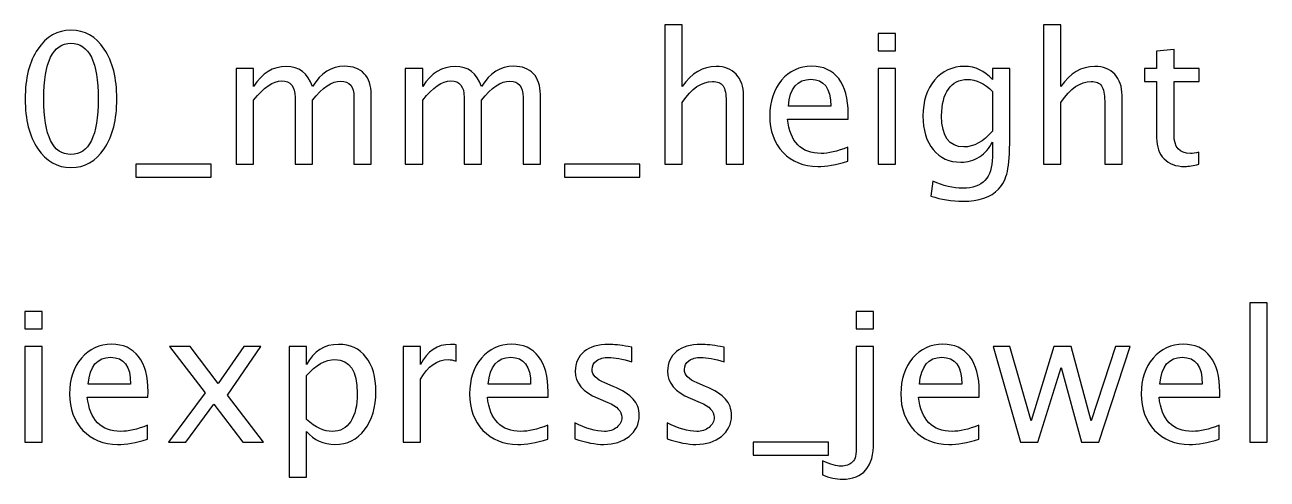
# Model space of a CAD drawing. Header units: centimetres. Extents: x -40.8 to 37.3, y -24.7 to 43.3.
# Drawn here: x -25.37 to -19.56, y 29.7 to 31.82 of the extents above; entities that cross this region are included whole.
import ezdxf

# ---------------------------------------------------------------- set-up
doc = ezdxf.new("R2010")
doc.units = ezdxf.units.CM
doc.header["$MEASUREMENT"] = 0
doc.layers.add('Layer 1', color=7, linetype='Continuous')

msp = doc.modelspace()

# ---------------------------------------------------------------- linework, layer by layer
at = {"layer": 'Layer 1'}
for points, knots in [([(-25.15564, 31.1552), (-25.21985, 31.1552), (-25.27164, 31.18469), (-25.31087, 31.24354), (-25.31087, 31.24354), (-25.35024, 31.30238), (-25.36985, 31.37999), (-25.36985, 31.47651), (-25.36985, 31.47651), (-25.36985, 31.57303), (-25.35024, 31.65064), (-25.31087, 31.70949), (-25.31087, 31.70949), (-25.27164, 31.76833), (-25.21985, 31.79782), (-25.15564, 31.79782), (-25.15564, 31.79782), (-25.09115, 31.79782), (-25.03937, 31.76847), (-25.00014, 31.70977), (-25.00014, 31.70977), (-24.96105, 31.65107), (-24.94143, 31.57331), (-24.94143, 31.47651), (-24.94143, 31.47651), (-24.94143, 31.37999), (-24.96105, 31.30238), (-25.00014, 31.24354), (-25.00014, 31.24354), (-25.03937, 31.18469), (-25.09115, 31.1552), (-25.15564, 31.1552)], [0, 0, 0, 0, 0.1111111, 0.1111111, 0.1111111, 0.1111111, 0.2222222, 0.2222222, 0.2222222, 0.2222222, 0.3333333, 0.3333333, 0.3333333, 0.3333333, 0.4444444, 0.4444444, 0.4444444, 0.4444444, 0.5555556, 0.5555556, 0.5555556, 0.5555556, 0.6666667, 0.6666667, 0.6666667, 0.6666667, 0.7777778, 0.7777778, 0.7777778, 0.7777778, 1, 1, 1, 1]), ([(-22.37883, 31.17044), (-22.37883, 31.17044), (-22.37883, 31.82322), (-22.37883, 31.82322), (-22.37883, 31.82322), (-22.37883, 31.82322), (-22.29755, 31.82322), (-22.29755, 31.82322), (-22.29755, 31.82322), (-22.29755, 31.82322), (-22.29755, 31.53437), (-22.29755, 31.53437), (-22.29755, 31.53437), (-22.25451, 31.59716), (-22.20173, 31.62849), (-22.13936, 31.62849), (-22.13936, 31.62849), (-22.10013, 31.62849), (-22.06895, 31.61621), (-22.04595, 31.59152), (-22.04595, 31.59152), (-22.02295, 31.56696), (-22.01137, 31.5338), (-22.01137, 31.49232), (-22.01137, 31.49232), (-22.01137, 31.49232), (-22.01137, 31.17044), (-22.01137, 31.17044), (-22.01137, 31.17044), (-22.01137, 31.17044), (-22.09266, 31.17044), (-22.09266, 31.17044), (-22.09266, 31.17044), (-22.09266, 31.17044), (-22.09266, 31.46579), (-22.09266, 31.46579), (-22.09266, 31.46579), (-22.09266, 31.49909), (-22.09759, 31.5228), (-22.10733, 31.53691), (-22.10733, 31.53691), (-22.11721, 31.55116), (-22.13344, 31.55821), (-22.15616, 31.55821), (-22.15616, 31.55821), (-22.20611, 31.55821), (-22.25324, 31.52562), (-22.29755, 31.46042), (-22.29755, 31.46042), (-22.29755, 31.46042), (-22.29755, 31.17044), (-22.29755, 31.17044), (-22.29755, 31.17044), (-22.29755, 31.17044), (-22.37883, 31.17044), (-22.37883, 31.17044)], [0, 0, 0, 0, 0.0666667, 0.0666667, 0.0666667, 0.0666667, 0.1333333, 0.1333333, 0.1333333, 0.1333333, 0.2, 0.2, 0.2, 0.2, 0.2666667, 0.2666667, 0.2666667, 0.2666667, 0.3333333, 0.3333333, 0.3333333, 0.3333333, 0.4, 0.4, 0.4, 0.4, 0.4666667, 0.4666667, 0.4666667, 0.4666667, 0.5333333, 0.5333333, 0.5333333, 0.5333333, 0.6, 0.6, 0.6, 0.6, 0.6666667, 0.6666667, 0.6666667, 0.6666667, 0.7333333, 0.7333333, 0.7333333, 0.7333333, 0.8, 0.8, 0.8, 0.8, 0.8666667, 0.8666667, 0.8666667, 0.8666667, 1, 1, 1, 1]), ([(-21.38159, 31.7013), (-21.38159, 31.7013), (-21.38159, 31.78258), (-21.38159, 31.78258), (-21.38159, 31.78258), (-21.38159, 31.78258), (-21.30031, 31.78258), (-21.30031, 31.78258), (-21.30031, 31.78258), (-21.30031, 31.78258), (-21.30031, 31.7013), (-21.30031, 31.7013), (-21.30031, 31.7013), (-21.30031, 31.7013), (-21.38159, 31.7013), (-21.38159, 31.7013)], [0, 0, 0, 0, 0.2, 0.2, 0.2, 0.2, 0.4, 0.4, 0.4, 0.4, 0.6, 0.6, 0.6, 0.6, 1, 1, 1, 1]), ([(-20.609, 31.17044), (-20.609, 31.17044), (-20.609, 31.82322), (-20.609, 31.82322), (-20.609, 31.82322), (-20.609, 31.82322), (-20.52772, 31.82322), (-20.52772, 31.82322), (-20.52772, 31.82322), (-20.52772, 31.82322), (-20.52772, 31.53437), (-20.52772, 31.53437), (-20.52772, 31.53437), (-20.48468, 31.59716), (-20.4319, 31.62849), (-20.36953, 31.62849), (-20.36953, 31.62849), (-20.3303, 31.62849), (-20.29912, 31.61621), (-20.27612, 31.59152), (-20.27612, 31.59152), (-20.25312, 31.56696), (-20.24154, 31.5338), (-20.24154, 31.49232), (-20.24154, 31.49232), (-20.24154, 31.49232), (-20.24154, 31.17044), (-20.24154, 31.17044), (-20.24154, 31.17044), (-20.24154, 31.17044), (-20.32283, 31.17044), (-20.32283, 31.17044), (-20.32283, 31.17044), (-20.32283, 31.17044), (-20.32283, 31.46579), (-20.32283, 31.46579), (-20.32283, 31.46579), (-20.32283, 31.49909), (-20.32776, 31.5228), (-20.3375, 31.53691), (-20.3375, 31.53691), (-20.34738, 31.55116), (-20.36361, 31.55821), (-20.38633, 31.55821), (-20.38633, 31.55821), (-20.43628, 31.55821), (-20.48341, 31.52562), (-20.52772, 31.46042), (-20.52772, 31.46042), (-20.52772, 31.46042), (-20.52772, 31.17044), (-20.52772, 31.17044), (-20.52772, 31.17044), (-20.52772, 31.17044), (-20.609, 31.17044), (-20.609, 31.17044)], [0, 0, 0, 0, 0.0666667, 0.0666667, 0.0666667, 0.0666667, 0.1333333, 0.1333333, 0.1333333, 0.1333333, 0.2, 0.2, 0.2, 0.2, 0.2666667, 0.2666667, 0.2666667, 0.2666667, 0.3333333, 0.3333333, 0.3333333, 0.3333333, 0.4, 0.4, 0.4, 0.4, 0.4666667, 0.4666667, 0.4666667, 0.4666667, 0.5333333, 0.5333333, 0.5333333, 0.5333333, 0.6, 0.6, 0.6, 0.6, 0.6666667, 0.6666667, 0.6666667, 0.6666667, 0.7333333, 0.7333333, 0.7333333, 0.7333333, 0.8, 0.8, 0.8, 0.8, 0.8666667, 0.8666667, 0.8666667, 0.8666667, 1, 1, 1, 1]), ([(-25.15578, 31.21616), (-25.07098, 31.21616), (-25.02864, 31.30294), (-25.02864, 31.47651), (-25.02864, 31.47651), (-25.02864, 31.65008), (-25.07098, 31.73686), (-25.15578, 31.73686), (-25.15578, 31.73686), (-25.24031, 31.73686), (-25.28264, 31.65008), (-25.28264, 31.47651), (-25.28264, 31.47651), (-25.28264, 31.30294), (-25.24031, 31.21616), (-25.15578, 31.21616)], [0, 0, 0, 0, 0.2, 0.2, 0.2, 0.2, 0.4, 0.4, 0.4, 0.4, 0.6, 0.6, 0.6, 0.6, 1, 1, 1, 1]), ([(-19.88284, 31.17058), (-19.90796, 31.16367), (-19.92983, 31.16028), (-19.94831, 31.16028), (-19.94831, 31.16028), (-19.9898, 31.16028), (-20.02212, 31.17213), (-20.04526, 31.19584), (-20.04526, 31.19584), (-20.06854, 31.21955), (-20.08011, 31.25243), (-20.08011, 31.29462), (-20.08011, 31.29462), (-20.08011, 31.29462), (-20.08011, 31.55821), (-20.08011, 31.55821), (-20.08011, 31.55821), (-20.08011, 31.55821), (-20.13628, 31.55821), (-20.13628, 31.55821), (-20.13628, 31.55821), (-20.13628, 31.55821), (-20.13628, 31.61918), (-20.13628, 31.61918), (-20.13628, 31.61918), (-20.13628, 31.61918), (-20.08011, 31.61918), (-20.08011, 31.61918), (-20.08011, 31.61918), (-20.08011, 31.61918), (-20.08011, 31.70031), (-20.08011, 31.70031), (-20.08011, 31.70031), (-20.08011, 31.70031), (-19.99883, 31.70808), (-19.99883, 31.70808), (-19.99883, 31.70808), (-19.99883, 31.70808), (-19.99883, 31.61918), (-19.99883, 31.61918), (-19.99883, 31.61918), (-19.99883, 31.61918), (-19.88115, 31.61918), (-19.88115, 31.61918), (-19.88115, 31.61918), (-19.88115, 31.61918), (-19.88115, 31.55821), (-19.88115, 31.55821), (-19.88115, 31.55821), (-19.88115, 31.55821), (-19.99883, 31.55821), (-19.99883, 31.55821), (-19.99883, 31.55821), (-19.99883, 31.55821), (-19.99883, 31.30929), (-19.99883, 31.30929), (-19.99883, 31.30929), (-19.99883, 31.25059), (-19.97329, 31.22124), (-19.92235, 31.22124), (-19.92235, 31.22124), (-19.91148, 31.22124), (-19.89836, 31.22307), (-19.88284, 31.2266), (-19.88284, 31.2266), (-19.88284, 31.2266), (-19.88284, 31.17058), (-19.88284, 31.17058)], [0, 0, 0, 0, 0.0555556, 0.0555556, 0.0555556, 0.0555556, 0.1111111, 0.1111111, 0.1111111, 0.1111111, 0.1666667, 0.1666667, 0.1666667, 0.1666667, 0.2222222, 0.2222222, 0.2222222, 0.2222222, 0.2777778, 0.2777778, 0.2777778, 0.2777778, 0.3333333, 0.3333333, 0.3333333, 0.3333333, 0.3888889, 0.3888889, 0.3888889, 0.3888889, 0.4444444, 0.4444444, 0.4444444, 0.4444444, 0.5, 0.5, 0.5, 0.5, 0.5555556, 0.5555556, 0.5555556, 0.5555556, 0.6111111, 0.6111111, 0.6111111, 0.6111111, 0.6666667, 0.6666667, 0.6666667, 0.6666667, 0.7222222, 0.7222222, 0.7222222, 0.7222222, 0.7777778, 0.7777778, 0.7777778, 0.7777778, 0.8333333, 0.8333333, 0.8333333, 0.8333333, 0.8888889, 0.8888889, 0.8888889, 0.8888889, 1, 1, 1, 1]), ([(-24.38319, 31.17044), (-24.38319, 31.17044), (-24.38319, 31.61918), (-24.38319, 31.61918), (-24.38319, 31.61918), (-24.38319, 31.61918), (-24.30191, 31.61918), (-24.30191, 31.61918), (-24.30191, 31.61918), (-24.30191, 31.61918), (-24.30191, 31.53437), (-24.30191, 31.53437), (-24.30191, 31.53437), (-24.26226, 31.59716), (-24.21146, 31.62849), (-24.14923, 31.62849), (-24.14923, 31.62849), (-24.08925, 31.62849), (-24.04847, 31.59716), (-24.02674, 31.53437), (-24.02674, 31.53437), (-23.98822, 31.59773), (-23.93798, 31.62934), (-23.87632, 31.62934), (-23.87632, 31.62934), (-23.83695, 31.62934), (-23.80633, 31.61776), (-23.78445, 31.59448), (-23.78445, 31.59448), (-23.76258, 31.5712), (-23.75157, 31.5386), (-23.75157, 31.49669), (-23.75157, 31.49669), (-23.75157, 31.49669), (-23.75157, 31.17044), (-23.75157, 31.17044), (-23.75157, 31.17044), (-23.75157, 31.17044), (-23.83285, 31.17044), (-23.83285, 31.17044), (-23.83285, 31.17044), (-23.83285, 31.17044), (-23.83285, 31.48328), (-23.83285, 31.48328), (-23.83285, 31.48328), (-23.83285, 31.53437), (-23.85317, 31.55991), (-23.89381, 31.55991), (-23.89381, 31.55991), (-23.93601, 31.55991), (-23.98032, 31.53013), (-24.02674, 31.47044), (-24.02674, 31.47044), (-24.02674, 31.47044), (-24.02674, 31.17044), (-24.02674, 31.17044), (-24.02674, 31.17044), (-24.02674, 31.17044), (-24.10802, 31.17044), (-24.10802, 31.17044), (-24.10802, 31.17044), (-24.10802, 31.17044), (-24.10802, 31.48357), (-24.10802, 31.48357), (-24.10802, 31.48357), (-24.10802, 31.53507), (-24.12862, 31.56075), (-24.16997, 31.56075), (-24.16997, 31.56075), (-24.21103, 31.56075), (-24.25506, 31.53084), (-24.30191, 31.47087), (-24.30191, 31.47087), (-24.30191, 31.47087), (-24.30191, 31.17044), (-24.30191, 31.17044), (-24.30191, 31.17044), (-24.30191, 31.17044), (-24.38319, 31.17044), (-24.38319, 31.17044)], [0, 0, 0, 0, 0.047619, 0.047619, 0.047619, 0.047619, 0.0952381, 0.0952381, 0.0952381, 0.0952381, 0.1428571, 0.1428571, 0.1428571, 0.1428571, 0.1904762, 0.1904762, 0.1904762, 0.1904762, 0.2380952, 0.2380952, 0.2380952, 0.2380952, 0.2857143, 0.2857143, 0.2857143, 0.2857143, 0.3333333, 0.3333333, 0.3333333, 0.3333333, 0.3809524, 0.3809524, 0.3809524, 0.3809524, 0.4285714, 0.4285714, 0.4285714, 0.4285714, 0.4761905, 0.4761905, 0.4761905, 0.4761905, 0.5238095, 0.5238095, 0.5238095, 0.5238095, 0.5714286, 0.5714286, 0.5714286, 0.5714286, 0.6190476, 0.6190476, 0.6190476, 0.6190476, 0.6666667, 0.6666667, 0.6666667, 0.6666667, 0.7142857, 0.7142857, 0.7142857, 0.7142857, 0.7619048, 0.7619048, 0.7619048, 0.7619048, 0.8095238, 0.8095238, 0.8095238, 0.8095238, 0.8571429, 0.8571429, 0.8571429, 0.8571429, 0.9047619, 0.9047619, 0.9047619, 0.9047619, 1, 1, 1, 1]), ([(-23.59268, 31.17044), (-23.59268, 31.17044), (-23.59268, 31.61918), (-23.59268, 31.61918), (-23.59268, 31.61918), (-23.59268, 31.61918), (-23.5114, 31.61918), (-23.5114, 31.61918), (-23.5114, 31.61918), (-23.5114, 31.61918), (-23.5114, 31.53437), (-23.5114, 31.53437), (-23.5114, 31.53437), (-23.47175, 31.59716), (-23.42095, 31.62849), (-23.35872, 31.62849), (-23.35872, 31.62849), (-23.29874, 31.62849), (-23.25796, 31.59716), (-23.23623, 31.53437), (-23.23623, 31.53437), (-23.19771, 31.59773), (-23.14747, 31.62934), (-23.08581, 31.62934), (-23.08581, 31.62934), (-23.04644, 31.62934), (-23.01582, 31.61776), (-22.99394, 31.59448), (-22.99394, 31.59448), (-22.97207, 31.5712), (-22.96106, 31.5386), (-22.96106, 31.49669), (-22.96106, 31.49669), (-22.96106, 31.49669), (-22.96106, 31.17044), (-22.96106, 31.17044), (-22.96106, 31.17044), (-22.96106, 31.17044), (-23.04234, 31.17044), (-23.04234, 31.17044), (-23.04234, 31.17044), (-23.04234, 31.17044), (-23.04234, 31.48328), (-23.04234, 31.48328), (-23.04234, 31.48328), (-23.04234, 31.53437), (-23.06266, 31.55991), (-23.1033, 31.55991), (-23.1033, 31.55991), (-23.1455, 31.55991), (-23.18981, 31.53013), (-23.23623, 31.47044), (-23.23623, 31.47044), (-23.23623, 31.47044), (-23.23623, 31.17044), (-23.23623, 31.17044), (-23.23623, 31.17044), (-23.23623, 31.17044), (-23.31751, 31.17044), (-23.31751, 31.17044), (-23.31751, 31.17044), (-23.31751, 31.17044), (-23.31751, 31.48357), (-23.31751, 31.48357), (-23.31751, 31.48357), (-23.31751, 31.53507), (-23.33811, 31.56075), (-23.37946, 31.56075), (-23.37946, 31.56075), (-23.42052, 31.56075), (-23.46455, 31.53084), (-23.5114, 31.47087), (-23.5114, 31.47087), (-23.5114, 31.47087), (-23.5114, 31.17044), (-23.5114, 31.17044), (-23.5114, 31.17044), (-23.5114, 31.17044), (-23.59268, 31.17044), (-23.59268, 31.17044)], [0, 0, 0, 0, 0.047619, 0.047619, 0.047619, 0.047619, 0.0952381, 0.0952381, 0.0952381, 0.0952381, 0.1428571, 0.1428571, 0.1428571, 0.1428571, 0.1904762, 0.1904762, 0.1904762, 0.1904762, 0.2380952, 0.2380952, 0.2380952, 0.2380952, 0.2857143, 0.2857143, 0.2857143, 0.2857143, 0.3333333, 0.3333333, 0.3333333, 0.3333333, 0.3809524, 0.3809524, 0.3809524, 0.3809524, 0.4285714, 0.4285714, 0.4285714, 0.4285714, 0.4761905, 0.4761905, 0.4761905, 0.4761905, 0.5238095, 0.5238095, 0.5238095, 0.5238095, 0.5714286, 0.5714286, 0.5714286, 0.5714286, 0.6190476, 0.6190476, 0.6190476, 0.6190476, 0.6666667, 0.6666667, 0.6666667, 0.6666667, 0.7142857, 0.7142857, 0.7142857, 0.7142857, 0.7619048, 0.7619048, 0.7619048, 0.7619048, 0.8095238, 0.8095238, 0.8095238, 0.8095238, 0.8571429, 0.8571429, 0.8571429, 0.8571429, 0.9047619, 0.9047619, 0.9047619, 0.9047619, 1, 1, 1, 1]), ([(-21.52398, 31.18483), (-21.57859, 31.16846), (-21.62529, 31.16028), (-21.66424, 31.16028), (-21.66424, 31.16028), (-21.7307, 31.16028), (-21.78475, 31.18229), (-21.82638, 31.22618), (-21.82638, 31.22618), (-21.86801, 31.27006), (-21.88889, 31.32693), (-21.88889, 31.39692), (-21.88889, 31.39692), (-21.88889, 31.4648), (-21.87055, 31.52054), (-21.83372, 31.56414), (-21.83372, 31.56414), (-21.79689, 31.6076), (-21.74975, 31.62934), (-21.69232, 31.62934), (-21.69232, 31.62934), (-21.63799, 31.62934), (-21.59594, 31.61), (-21.56631, 31.57134), (-21.56631, 31.57134), (-21.53668, 31.53267), (-21.52186, 31.47792), (-21.52186, 31.40694), (-21.52186, 31.40694), (-21.52186, 31.40694), (-21.52228, 31.38211), (-21.52228, 31.38211), (-21.52228, 31.38211), (-21.52228, 31.38211), (-21.80592, 31.38211), (-21.80592, 31.38211), (-21.80592, 31.38211), (-21.79406, 31.27486), (-21.74171, 31.22124), (-21.649, 31.22124), (-21.649, 31.22124), (-21.61499, 31.22124), (-21.57336, 31.23084), (-21.52398, 31.25003), (-21.52398, 31.25003), (-21.52398, 31.25003), (-21.52398, 31.18483), (-21.52398, 31.18483)], [0, 0, 0, 0, 0.0769231, 0.0769231, 0.0769231, 0.0769231, 0.1538462, 0.1538462, 0.1538462, 0.1538462, 0.2307692, 0.2307692, 0.2307692, 0.2307692, 0.3076923, 0.3076923, 0.3076923, 0.3076923, 0.3846154, 0.3846154, 0.3846154, 0.3846154, 0.4615385, 0.4615385, 0.4615385, 0.4615385, 0.5384615, 0.5384615, 0.5384615, 0.5384615, 0.6153846, 0.6153846, 0.6153846, 0.6153846, 0.6923077, 0.6923077, 0.6923077, 0.6923077, 0.7692308, 0.7692308, 0.7692308, 0.7692308, 0.8461538, 0.8461538, 0.8461538, 0.8461538, 1, 1, 1, 1]), ([(-21.38159, 31.17044), (-21.38159, 31.17044), (-21.38159, 31.61918), (-21.38159, 31.61918), (-21.38159, 31.61918), (-21.38159, 31.61918), (-21.30031, 31.61918), (-21.30031, 31.61918), (-21.30031, 31.61918), (-21.30031, 31.61918), (-21.30031, 31.17044), (-21.30031, 31.17044), (-21.30031, 31.17044), (-21.30031, 31.17044), (-21.38159, 31.17044), (-21.38159, 31.17044)], [0, 0, 0, 0, 0.2, 0.2, 0.2, 0.2, 0.4, 0.4, 0.4, 0.4, 0.6, 0.6, 0.6, 0.6, 1, 1, 1, 1]), ([(-21.13521, 31.02143), (-21.13521, 31.02143), (-21.12561, 31.0917), (-21.12561, 31.0917), (-21.12561, 31.0917), (-21.07848, 31.06969), (-21.03177, 31.05868), (-20.98563, 31.05868), (-20.98563, 31.05868), (-20.89405, 31.05868), (-20.84819, 31.10722), (-20.84819, 31.20417), (-20.84819, 31.20417), (-20.84819, 31.20417), (-20.84819, 31.27472), (-20.84819, 31.27472), (-20.84819, 31.27472), (-20.8623, 31.24495), (-20.88233, 31.22195), (-20.90844, 31.20544), (-20.90844, 31.20544), (-20.93455, 31.18893), (-20.96361, 31.1806), (-20.99565, 31.1806), (-20.99565, 31.1806), (-21.04997, 31.1806), (-21.09301, 31.20007), (-21.12476, 31.23902), (-21.12476, 31.23902), (-21.15651, 31.27797), (-21.17246, 31.33074), (-21.17246, 31.39735), (-21.17246, 31.39735), (-21.17246, 31.4655), (-21.1544, 31.5211), (-21.11827, 31.56414), (-21.11827, 31.56414), (-21.08201, 31.60704), (-21.0353, 31.62849), (-20.97787, 31.62849), (-20.97787, 31.62849), (-20.92763, 31.62849), (-20.88431, 31.60817), (-20.84819, 31.56739), (-20.84819, 31.56739), (-20.84819, 31.56739), (-20.84819, 31.61918), (-20.84819, 31.61918), (-20.84819, 31.61918), (-20.84819, 31.61918), (-20.7669, 31.61918), (-20.7669, 31.61918), (-20.7669, 31.61918), (-20.7669, 31.61918), (-20.7669, 31.29292), (-20.7669, 31.29292), (-20.7669, 31.29292), (-20.7669, 31.22279), (-20.77057, 31.17086), (-20.77791, 31.13714), (-20.77791, 31.13714), (-20.78511, 31.10341), (-20.79894, 31.07575), (-20.81898, 31.05431), (-20.81898, 31.05431), (-20.85454, 31.01663), (-20.91013, 30.99772), (-20.98563, 30.99772), (-20.98563, 30.99772), (-21.03742, 30.99772), (-21.08723, 31.00562), (-21.13521, 31.02143)], [0, 0, 0, 0, 0.0526316, 0.0526316, 0.0526316, 0.0526316, 0.1052632, 0.1052632, 0.1052632, 0.1052632, 0.1578947, 0.1578947, 0.1578947, 0.1578947, 0.2105263, 0.2105263, 0.2105263, 0.2105263, 0.2631579, 0.2631579, 0.2631579, 0.2631579, 0.3157895, 0.3157895, 0.3157895, 0.3157895, 0.3684211, 0.3684211, 0.3684211, 0.3684211, 0.4210526, 0.4210526, 0.4210526, 0.4210526, 0.4736842, 0.4736842, 0.4736842, 0.4736842, 0.5263158, 0.5263158, 0.5263158, 0.5263158, 0.5789474, 0.5789474, 0.5789474, 0.5789474, 0.6315789, 0.6315789, 0.6315789, 0.6315789, 0.6842105, 0.6842105, 0.6842105, 0.6842105, 0.7368421, 0.7368421, 0.7368421, 0.7368421, 0.7894737, 0.7894737, 0.7894737, 0.7894737, 0.8421053, 0.8421053, 0.8421053, 0.8421053, 0.8947368, 0.8947368, 0.8947368, 0.8947368, 1, 1, 1, 1]), ([(-21.80168, 31.44307), (-21.80168, 31.44307), (-21.60356, 31.44307), (-21.60356, 31.44307), (-21.60356, 31.44307), (-21.60356, 31.52661), (-21.63475, 31.56837), (-21.69698, 31.56837), (-21.69698, 31.56837), (-21.75963, 31.56837), (-21.79449, 31.52661), (-21.80168, 31.44307)], [0, 0, 0, 0, 0.25, 0.25, 0.25, 0.25, 0.5, 0.5, 0.5, 0.5, 1, 1, 1, 1]), ([(-20.84819, 31.32566), (-20.84819, 31.32566), (-20.84819, 31.51179), (-20.84819, 31.51179), (-20.84819, 31.51179), (-20.88403, 31.5489), (-20.92312, 31.56753), (-20.96531, 31.56753), (-20.96531, 31.56753), (-21.00284, 31.56753), (-21.03219, 31.55257), (-21.05336, 31.52251), (-21.05336, 31.52251), (-21.07467, 31.4926), (-21.08525, 31.45097), (-21.08525, 31.39791), (-21.08525, 31.39791), (-21.08525, 31.3004), (-21.05068, 31.25172), (-20.98139, 31.25172), (-20.98139, 31.25172), (-20.93426, 31.25172), (-20.88981, 31.27641), (-20.84819, 31.32566)], [0, 0, 0, 0, 0.1428571, 0.1428571, 0.1428571, 0.1428571, 0.2857143, 0.2857143, 0.2857143, 0.2857143, 0.4285714, 0.4285714, 0.4285714, 0.4285714, 0.5714286, 0.5714286, 0.5714286, 0.5714286, 0.7142857, 0.7142857, 0.7142857, 0.7142857, 1, 1, 1, 1]), ([(-24.85225, 31.10948), (-24.85225, 31.10948), (-24.85225, 31.17044), (-24.85225, 31.17044), (-24.85225, 31.17044), (-24.85225, 31.17044), (-24.50004, 31.17044), (-24.50004, 31.17044), (-24.50004, 31.17044), (-24.50004, 31.17044), (-24.50004, 31.10948), (-24.50004, 31.10948), (-24.50004, 31.10948), (-24.50004, 31.10948), (-24.85225, 31.10948), (-24.85225, 31.10948)], [0, 0, 0, 0, 0.2, 0.2, 0.2, 0.2, 0.4, 0.4, 0.4, 0.4, 0.6, 0.6, 0.6, 0.6, 1, 1, 1, 1]), ([(-22.84789, 31.10948), (-22.84789, 31.10948), (-22.84789, 31.17044), (-22.84789, 31.17044), (-22.84789, 31.17044), (-22.84789, 31.17044), (-22.49568, 31.17044), (-22.49568, 31.17044), (-22.49568, 31.17044), (-22.49568, 31.17044), (-22.49568, 31.10948), (-22.49568, 31.10948), (-22.49568, 31.10948), (-22.49568, 31.10948), (-22.84789, 31.10948), (-22.84789, 31.10948)], [0, 0, 0, 0, 0.2, 0.2, 0.2, 0.2, 0.4, 0.4, 0.4, 0.4, 0.6, 0.6, 0.6, 0.6, 1, 1, 1, 1]), ([(-19.64465, 29.8694), (-19.64465, 29.8694), (-19.64465, 30.52218), (-19.64465, 30.52218), (-19.64465, 30.52218), (-19.64465, 30.52218), (-19.56337, 30.52218), (-19.56337, 30.52218), (-19.56337, 30.52218), (-19.56337, 30.52218), (-19.56337, 29.8694), (-19.56337, 29.8694), (-19.56337, 29.8694), (-19.56337, 29.8694), (-19.64465, 29.8694), (-19.64465, 29.8694)], [0, 0, 0, 0, 0.2, 0.2, 0.2, 0.2, 0.4, 0.4, 0.4, 0.4, 0.6, 0.6, 0.6, 0.6, 1, 1, 1, 1]), ([(-25.37141, 30.40026), (-25.37141, 30.40026), (-25.37141, 30.48154), (-25.37141, 30.48154), (-25.37141, 30.48154), (-25.37141, 30.48154), (-25.29013, 30.48154), (-25.29013, 30.48154), (-25.29013, 30.48154), (-25.29013, 30.48154), (-25.29013, 30.40026), (-25.29013, 30.40026), (-25.29013, 30.40026), (-25.29013, 30.40026), (-25.37141, 30.40026), (-25.37141, 30.40026)], [0, 0, 0, 0, 0.2, 0.2, 0.2, 0.2, 0.4, 0.4, 0.4, 0.4, 0.6, 0.6, 0.6, 0.6, 1, 1, 1, 1]), ([(-21.48447, 30.40026), (-21.48447, 30.40026), (-21.48447, 30.48154), (-21.48447, 30.48154), (-21.48447, 30.48154), (-21.48447, 30.48154), (-21.40319, 30.48154), (-21.40319, 30.48154), (-21.40319, 30.48154), (-21.40319, 30.48154), (-21.40319, 30.40026), (-21.40319, 30.40026), (-21.40319, 30.40026), (-21.40319, 30.40026), (-21.48447, 30.40026), (-21.48447, 30.40026)], [0, 0, 0, 0, 0.2, 0.2, 0.2, 0.2, 0.4, 0.4, 0.4, 0.4, 0.6, 0.6, 0.6, 0.6, 1, 1, 1, 1]), ([(-25.37141, 29.8694), (-25.37141, 29.8694), (-25.37141, 30.31814), (-25.37141, 30.31814), (-25.37141, 30.31814), (-25.37141, 30.31814), (-25.29013, 30.31814), (-25.29013, 30.31814), (-25.29013, 30.31814), (-25.29013, 30.31814), (-25.29013, 29.8694), (-25.29013, 29.8694), (-25.29013, 29.8694), (-25.29013, 29.8694), (-25.37141, 29.8694), (-25.37141, 29.8694)], [0, 0, 0, 0, 0.2, 0.2, 0.2, 0.2, 0.4, 0.4, 0.4, 0.4, 0.6, 0.6, 0.6, 0.6, 1, 1, 1, 1]), ([(-24.79737, 29.88379), (-24.85198, 29.86742), (-24.89868, 29.85924), (-24.93763, 29.85924), (-24.93763, 29.85924), (-25.00409, 29.85924), (-25.05814, 29.88125), (-25.09977, 29.92514), (-25.09977, 29.92514), (-25.1414, 29.96902), (-25.16228, 30.02589), (-25.16228, 30.09588), (-25.16228, 30.09588), (-25.16228, 30.16376), (-25.14394, 30.2195), (-25.10711, 30.2631), (-25.10711, 30.2631), (-25.07028, 30.30656), (-25.02314, 30.3283), (-24.96571, 30.3283), (-24.96571, 30.3283), (-24.91138, 30.3283), (-24.86933, 30.30896), (-24.8397, 30.2703), (-24.8397, 30.2703), (-24.81007, 30.23163), (-24.79525, 30.17688), (-24.79525, 30.1059), (-24.79525, 30.1059), (-24.79525, 30.1059), (-24.79567, 30.08107), (-24.79567, 30.08107), (-24.79567, 30.08107), (-24.79567, 30.08107), (-25.07931, 30.08107), (-25.07931, 30.08107), (-25.07931, 30.08107), (-25.06745, 29.97382), (-25.0151, 29.9202), (-24.92239, 29.9202), (-24.92239, 29.9202), (-24.88838, 29.9202), (-24.84675, 29.9298), (-24.79737, 29.94899), (-24.79737, 29.94899), (-24.79737, 29.94899), (-24.79737, 29.88379), (-24.79737, 29.88379)], [0, 0, 0, 0, 0.0769231, 0.0769231, 0.0769231, 0.0769231, 0.1538462, 0.1538462, 0.1538462, 0.1538462, 0.2307692, 0.2307692, 0.2307692, 0.2307692, 0.3076923, 0.3076923, 0.3076923, 0.3076923, 0.3846154, 0.3846154, 0.3846154, 0.3846154, 0.4615385, 0.4615385, 0.4615385, 0.4615385, 0.5384615, 0.5384615, 0.5384615, 0.5384615, 0.6153846, 0.6153846, 0.6153846, 0.6153846, 0.6923077, 0.6923077, 0.6923077, 0.6923077, 0.7692308, 0.7692308, 0.7692308, 0.7692308, 0.8461538, 0.8461538, 0.8461538, 0.8461538, 1, 1, 1, 1]), ([(-24.69985, 29.8694), (-24.69985, 29.8694), (-24.52897, 30.10096), (-24.52897, 30.10096), (-24.52897, 30.10096), (-24.52897, 30.10096), (-24.69477, 30.31814), (-24.69477, 30.31814), (-24.69477, 30.31814), (-24.69477, 30.31814), (-24.59783, 30.31814), (-24.59783, 30.31814), (-24.59783, 30.31814), (-24.59783, 30.31814), (-24.46688, 30.14527), (-24.46688, 30.14527), (-24.46688, 30.14527), (-24.46688, 30.14527), (-24.34834, 30.31814), (-24.34834, 30.31814), (-24.34834, 30.31814), (-24.34834, 30.31814), (-24.2689, 30.31814), (-24.2689, 30.31814), (-24.2689, 30.31814), (-24.2689, 30.31814), (-24.42412, 30.09052), (-24.42412, 30.09052), (-24.42412, 30.09052), (-24.42412, 30.09052), (-24.25535, 29.8694), (-24.25535, 29.8694), (-24.25535, 29.8694), (-24.25535, 29.8694), (-24.3523, 29.8694), (-24.3523, 29.8694), (-24.3523, 29.8694), (-24.3523, 29.8694), (-24.48748, 30.0472), (-24.48748, 30.0472), (-24.48748, 30.0472), (-24.48748, 30.0472), (-24.61829, 29.8694), (-24.61829, 29.8694), (-24.61829, 29.8694), (-24.61829, 29.8694), (-24.69985, 29.8694), (-24.69985, 29.8694)], [0, 0, 0, 0, 0.0769231, 0.0769231, 0.0769231, 0.0769231, 0.1538462, 0.1538462, 0.1538462, 0.1538462, 0.2307692, 0.2307692, 0.2307692, 0.2307692, 0.3076923, 0.3076923, 0.3076923, 0.3076923, 0.3846154, 0.3846154, 0.3846154, 0.3846154, 0.4615385, 0.4615385, 0.4615385, 0.4615385, 0.5384615, 0.5384615, 0.5384615, 0.5384615, 0.6153846, 0.6153846, 0.6153846, 0.6153846, 0.6923077, 0.6923077, 0.6923077, 0.6923077, 0.7692308, 0.7692308, 0.7692308, 0.7692308, 0.8461538, 0.8461538, 0.8461538, 0.8461538, 1, 1, 1, 1]), ([(-24.13569, 29.70599), (-24.13569, 29.70599), (-24.13569, 30.31814), (-24.13569, 30.31814), (-24.13569, 30.31814), (-24.13569, 30.31814), (-24.05441, 30.31814), (-24.05441, 30.31814), (-24.05441, 30.31814), (-24.05441, 30.31814), (-24.05441, 30.23333), (-24.05441, 30.23333), (-24.05441, 30.23333), (-24.02111, 30.29612), (-23.97101, 30.32745), (-23.90427, 30.32745), (-23.90427, 30.32745), (-23.85022, 30.32745), (-23.80775, 30.30783), (-23.7767, 30.26846), (-23.7767, 30.26846), (-23.74566, 30.22909), (-23.73013, 30.17533), (-23.73013, 30.10717), (-23.73013, 30.10717), (-23.73013, 30.03295), (-23.74777, 29.97298), (-23.78291, 29.92754), (-23.78291, 29.92754), (-23.81805, 29.88196), (-23.86433, 29.85924), (-23.92162, 29.85924), (-23.92162, 29.85924), (-23.97482, 29.85924), (-24.01913, 29.87956), (-24.05441, 29.92034), (-24.05441, 29.92034), (-24.05441, 29.92034), (-24.05441, 29.70599), (-24.05441, 29.70599), (-24.05441, 29.70599), (-24.05441, 29.70599), (-24.13569, 29.70599), (-24.13569, 29.70599)], [0, 0, 0, 0, 0.0833333, 0.0833333, 0.0833333, 0.0833333, 0.1666667, 0.1666667, 0.1666667, 0.1666667, 0.25, 0.25, 0.25, 0.25, 0.3333333, 0.3333333, 0.3333333, 0.3333333, 0.4166667, 0.4166667, 0.4166667, 0.4166667, 0.5, 0.5, 0.5, 0.5, 0.5833333, 0.5833333, 0.5833333, 0.5833333, 0.6666667, 0.6666667, 0.6666667, 0.6666667, 0.75, 0.75, 0.75, 0.75, 0.8333333, 0.8333333, 0.8333333, 0.8333333, 1, 1, 1, 1]), ([(-23.60285, 29.8694), (-23.60285, 29.8694), (-23.60285, 30.31814), (-23.60285, 30.31814), (-23.60285, 30.31814), (-23.60285, 30.31814), (-23.52157, 30.31814), (-23.52157, 30.31814), (-23.52157, 30.31814), (-23.52157, 30.31814), (-23.52157, 30.23333), (-23.52157, 30.23333), (-23.52157, 30.23333), (-23.48925, 30.29612), (-23.44241, 30.32745), (-23.38088, 30.32745), (-23.38088, 30.32745), (-23.37256, 30.32745), (-23.36381, 30.32674), (-23.35478, 30.32533), (-23.35478, 30.32533), (-23.35478, 30.32533), (-23.35478, 30.24927), (-23.35478, 30.24927), (-23.35478, 30.24927), (-23.36889, 30.25393), (-23.3813, 30.25633), (-23.39203, 30.25633), (-23.39203, 30.25633), (-23.44368, 30.25633), (-23.48686, 30.22585), (-23.52157, 30.16475), (-23.52157, 30.16475), (-23.52157, 30.16475), (-23.52157, 29.8694), (-23.52157, 29.8694), (-23.52157, 29.8694), (-23.52157, 29.8694), (-23.60285, 29.8694), (-23.60285, 29.8694)], [0, 0, 0, 0, 0.0909091, 0.0909091, 0.0909091, 0.0909091, 0.1818182, 0.1818182, 0.1818182, 0.1818182, 0.2727273, 0.2727273, 0.2727273, 0.2727273, 0.3636364, 0.3636364, 0.3636364, 0.3636364, 0.4545455, 0.4545455, 0.4545455, 0.4545455, 0.5454545, 0.5454545, 0.5454545, 0.5454545, 0.6363636, 0.6363636, 0.6363636, 0.6363636, 0.7272727, 0.7272727, 0.7272727, 0.7272727, 0.8181818, 0.8181818, 0.8181818, 0.8181818, 1, 1, 1, 1]), ([(-22.92707, 29.88379), (-22.98168, 29.86742), (-23.02838, 29.85924), (-23.06733, 29.85924), (-23.06733, 29.85924), (-23.13379, 29.85924), (-23.18784, 29.88125), (-23.22947, 29.92514), (-23.22947, 29.92514), (-23.2711, 29.96902), (-23.29198, 30.02589), (-23.29198, 30.09588), (-23.29198, 30.09588), (-23.29198, 30.16376), (-23.27364, 30.2195), (-23.23681, 30.2631), (-23.23681, 30.2631), (-23.19998, 30.30656), (-23.15284, 30.3283), (-23.09541, 30.3283), (-23.09541, 30.3283), (-23.04108, 30.3283), (-22.99903, 30.30896), (-22.9694, 30.2703), (-22.9694, 30.2703), (-22.93977, 30.23163), (-22.92495, 30.17688), (-22.92495, 30.1059), (-22.92495, 30.1059), (-22.92495, 30.1059), (-22.92537, 30.08107), (-22.92537, 30.08107), (-22.92537, 30.08107), (-22.92537, 30.08107), (-23.20901, 30.08107), (-23.20901, 30.08107), (-23.20901, 30.08107), (-23.19715, 29.97382), (-23.1448, 29.9202), (-23.05209, 29.9202), (-23.05209, 29.9202), (-23.01808, 29.9202), (-22.97645, 29.9298), (-22.92707, 29.94899), (-22.92707, 29.94899), (-22.92707, 29.94899), (-22.92707, 29.88379), (-22.92707, 29.88379)], [0, 0, 0, 0, 0.0769231, 0.0769231, 0.0769231, 0.0769231, 0.1538462, 0.1538462, 0.1538462, 0.1538462, 0.2307692, 0.2307692, 0.2307692, 0.2307692, 0.3076923, 0.3076923, 0.3076923, 0.3076923, 0.3846154, 0.3846154, 0.3846154, 0.3846154, 0.4615385, 0.4615385, 0.4615385, 0.4615385, 0.5384615, 0.5384615, 0.5384615, 0.5384615, 0.6153846, 0.6153846, 0.6153846, 0.6153846, 0.6923077, 0.6923077, 0.6923077, 0.6923077, 0.7692308, 0.7692308, 0.7692308, 0.7692308, 0.8461538, 0.8461538, 0.8461538, 0.8461538, 1, 1, 1, 1]), ([(-22.80077, 29.88549), (-22.80077, 29.88549), (-22.80077, 29.95999), (-22.80077, 29.95999), (-22.80077, 29.95999), (-22.74757, 29.93346), (-22.70142, 29.9202), (-22.66205, 29.9202), (-22.66205, 29.9202), (-22.63863, 29.9202), (-22.61916, 29.92655), (-22.60377, 29.93925), (-22.60377, 29.93925), (-22.58839, 29.95181), (-22.58063, 29.96761), (-22.58063, 29.98666), (-22.58063, 29.98666), (-22.58063, 30.01446), (-22.60222, 30.03746), (-22.6454, 30.05567), (-22.6454, 30.05567), (-22.6454, 30.05567), (-22.69296, 30.07585), (-22.69296, 30.07585), (-22.69296, 30.07585), (-22.76309, 30.10492), (-22.79823, 30.14697), (-22.79823, 30.20158), (-22.79823, 30.20158), (-22.79823, 30.24066), (-22.7844, 30.27143), (-22.75674, 30.29386), (-22.75674, 30.29386), (-22.72908, 30.3163), (-22.69112, 30.32745), (-22.643, 30.32745), (-22.643, 30.32745), (-22.61803, 30.32745), (-22.58698, 30.32406), (-22.55015, 30.31715), (-22.55015, 30.31715), (-22.55015, 30.31715), (-22.53322, 30.3139), (-22.53322, 30.3139), (-22.53322, 30.3139), (-22.53322, 30.3139), (-22.53322, 30.24617), (-22.53322, 30.24617), (-22.53322, 30.24617), (-22.57852, 30.25971), (-22.61464, 30.26649), (-22.64159, 30.26649), (-22.64159, 30.26649), (-22.6653, 30.26649), (-22.68407, 30.26127), (-22.69832, 30.25097), (-22.69832, 30.25097), (-22.71243, 30.24066), (-22.71949, 30.22684), (-22.71949, 30.20948), (-22.71949, 30.20948), (-22.71949, 30.18507), (-22.69973, 30.16432), (-22.66008, 30.14753), (-22.66008, 30.14753), (-22.66008, 30.14753), (-22.62099, 30.13102), (-22.62099, 30.13102), (-22.62099, 30.13102), (-22.57668, 30.11239), (-22.54535, 30.09264), (-22.52701, 30.0719), (-22.52701, 30.0719), (-22.50852, 30.05115), (-22.49935, 30.02519), (-22.49935, 29.99414), (-22.49935, 29.99414), (-22.49935, 29.95477), (-22.51487, 29.92246), (-22.54606, 29.8972), (-22.54606, 29.8972), (-22.5771, 29.87194), (-22.6169, 29.85924), (-22.6653, 29.85924), (-22.6653, 29.85924), (-22.70255, 29.85924), (-22.74757, 29.86799), (-22.80077, 29.88549)], [0, 0, 0, 0, 0.0434783, 0.0434783, 0.0434783, 0.0434783, 0.0869565, 0.0869565, 0.0869565, 0.0869565, 0.1304348, 0.1304348, 0.1304348, 0.1304348, 0.173913, 0.173913, 0.173913, 0.173913, 0.2173913, 0.2173913, 0.2173913, 0.2173913, 0.2608696, 0.2608696, 0.2608696, 0.2608696, 0.3043478, 0.3043478, 0.3043478, 0.3043478, 0.3478261, 0.3478261, 0.3478261, 0.3478261, 0.3913043, 0.3913043, 0.3913043, 0.3913043, 0.4347826, 0.4347826, 0.4347826, 0.4347826, 0.4782609, 0.4782609, 0.4782609, 0.4782609, 0.5217391, 0.5217391, 0.5217391, 0.5217391, 0.5652174, 0.5652174, 0.5652174, 0.5652174, 0.6086957, 0.6086957, 0.6086957, 0.6086957, 0.6521739, 0.6521739, 0.6521739, 0.6521739, 0.6956522, 0.6956522, 0.6956522, 0.6956522, 0.7391304, 0.7391304, 0.7391304, 0.7391304, 0.7826087, 0.7826087, 0.7826087, 0.7826087, 0.826087, 0.826087, 0.826087, 0.826087, 0.8695652, 0.8695652, 0.8695652, 0.8695652, 0.9130435, 0.9130435, 0.9130435, 0.9130435, 1, 1, 1, 1]), ([(-22.36911, 29.88549), (-22.36911, 29.88549), (-22.36911, 29.95999), (-22.36911, 29.95999), (-22.36911, 29.95999), (-22.31591, 29.93346), (-22.26976, 29.9202), (-22.23039, 29.9202), (-22.23039, 29.9202), (-22.20697, 29.9202), (-22.1875, 29.92655), (-22.17211, 29.93925), (-22.17211, 29.93925), (-22.15673, 29.95181), (-22.14897, 29.96761), (-22.14897, 29.98666), (-22.14897, 29.98666), (-22.14897, 30.01446), (-22.17056, 30.03746), (-22.21374, 30.05567), (-22.21374, 30.05567), (-22.21374, 30.05567), (-22.2613, 30.07585), (-22.2613, 30.07585), (-22.2613, 30.07585), (-22.33143, 30.10492), (-22.36657, 30.14697), (-22.36657, 30.20158), (-22.36657, 30.20158), (-22.36657, 30.24066), (-22.35274, 30.27143), (-22.32508, 30.29386), (-22.32508, 30.29386), (-22.29742, 30.3163), (-22.25946, 30.32745), (-22.21134, 30.32745), (-22.21134, 30.32745), (-22.18637, 30.32745), (-22.15532, 30.32406), (-22.11849, 30.31715), (-22.11849, 30.31715), (-22.11849, 30.31715), (-22.10156, 30.3139), (-22.10156, 30.3139), (-22.10156, 30.3139), (-22.10156, 30.3139), (-22.10156, 30.24617), (-22.10156, 30.24617), (-22.10156, 30.24617), (-22.14686, 30.25971), (-22.18298, 30.26649), (-22.20993, 30.26649), (-22.20993, 30.26649), (-22.23364, 30.26649), (-22.25241, 30.26127), (-22.26666, 30.25097), (-22.26666, 30.25097), (-22.28077, 30.24066), (-22.28783, 30.22684), (-22.28783, 30.20948), (-22.28783, 30.20948), (-22.28783, 30.18507), (-22.26807, 30.16432), (-22.22842, 30.14753), (-22.22842, 30.14753), (-22.22842, 30.14753), (-22.18933, 30.13102), (-22.18933, 30.13102), (-22.18933, 30.13102), (-22.14502, 30.11239), (-22.11369, 30.09264), (-22.09535, 30.0719), (-22.09535, 30.0719), (-22.07686, 30.05115), (-22.06769, 30.02519), (-22.06769, 29.99414), (-22.06769, 29.99414), (-22.06769, 29.95477), (-22.08321, 29.92246), (-22.1144, 29.8972), (-22.1144, 29.8972), (-22.14544, 29.87194), (-22.18524, 29.85924), (-22.23364, 29.85924), (-22.23364, 29.85924), (-22.27089, 29.85924), (-22.31591, 29.86799), (-22.36911, 29.88549)], [0, 0, 0, 0, 0.0434783, 0.0434783, 0.0434783, 0.0434783, 0.0869565, 0.0869565, 0.0869565, 0.0869565, 0.1304348, 0.1304348, 0.1304348, 0.1304348, 0.173913, 0.173913, 0.173913, 0.173913, 0.2173913, 0.2173913, 0.2173913, 0.2173913, 0.2608696, 0.2608696, 0.2608696, 0.2608696, 0.3043478, 0.3043478, 0.3043478, 0.3043478, 0.3478261, 0.3478261, 0.3478261, 0.3478261, 0.3913043, 0.3913043, 0.3913043, 0.3913043, 0.4347826, 0.4347826, 0.4347826, 0.4347826, 0.4782609, 0.4782609, 0.4782609, 0.4782609, 0.5217391, 0.5217391, 0.5217391, 0.5217391, 0.5652174, 0.5652174, 0.5652174, 0.5652174, 0.6086957, 0.6086957, 0.6086957, 0.6086957, 0.6521739, 0.6521739, 0.6521739, 0.6521739, 0.6956522, 0.6956522, 0.6956522, 0.6956522, 0.7391304, 0.7391304, 0.7391304, 0.7391304, 0.7826087, 0.7826087, 0.7826087, 0.7826087, 0.826087, 0.826087, 0.826087, 0.826087, 0.8695652, 0.8695652, 0.8695652, 0.8695652, 0.9130435, 0.9130435, 0.9130435, 0.9130435, 1, 1, 1, 1]), ([(-21.6428, 29.717), (-21.6428, 29.717), (-21.6428, 29.78219), (-21.6428, 29.78219), (-21.6428, 29.78219), (-21.6047, 29.76582), (-21.57563, 29.75764), (-21.55573, 29.75764), (-21.55573, 29.75764), (-21.53316, 29.75764), (-21.51552, 29.76371), (-21.5031, 29.77584), (-21.5031, 29.77584), (-21.49477, 29.78403), (-21.48969, 29.79348), (-21.48758, 29.80392), (-21.48758, 29.80392), (-21.48546, 29.81437), (-21.48447, 29.83624), (-21.48447, 29.86954), (-21.48447, 29.86954), (-21.48447, 29.86954), (-21.48447, 30.31814), (-21.48447, 30.31814), (-21.48447, 30.31814), (-21.48447, 30.31814), (-21.40319, 30.31814), (-21.40319, 30.31814), (-21.40319, 30.31814), (-21.40319, 30.31814), (-21.40319, 29.86968), (-21.40319, 29.86968), (-21.40319, 29.86968), (-21.40319, 29.75439), (-21.45188, 29.69668), (-21.54938, 29.69668), (-21.54938, 29.69668), (-21.57831, 29.69668), (-21.6095, 29.70345), (-21.6428, 29.717)], [0, 0, 0, 0, 0.0909091, 0.0909091, 0.0909091, 0.0909091, 0.1818182, 0.1818182, 0.1818182, 0.1818182, 0.2727273, 0.2727273, 0.2727273, 0.2727273, 0.3636364, 0.3636364, 0.3636364, 0.3636364, 0.4545455, 0.4545455, 0.4545455, 0.4545455, 0.5454545, 0.5454545, 0.5454545, 0.5454545, 0.6363636, 0.6363636, 0.6363636, 0.6363636, 0.7272727, 0.7272727, 0.7272727, 0.7272727, 0.8181818, 0.8181818, 0.8181818, 0.8181818, 1, 1, 1, 1]), ([(-20.91114, 29.88379), (-20.96575, 29.86742), (-21.01245, 29.85924), (-21.0514, 29.85924), (-21.0514, 29.85924), (-21.11786, 29.85924), (-21.17191, 29.88125), (-21.21354, 29.92514), (-21.21354, 29.92514), (-21.25517, 29.96902), (-21.27605, 30.02589), (-21.27605, 30.09588), (-21.27605, 30.09588), (-21.27605, 30.16376), (-21.25771, 30.2195), (-21.22088, 30.2631), (-21.22088, 30.2631), (-21.18405, 30.30656), (-21.13691, 30.3283), (-21.07948, 30.3283), (-21.07948, 30.3283), (-21.02515, 30.3283), (-20.9831, 30.30896), (-20.95347, 30.2703), (-20.95347, 30.2703), (-20.92384, 30.23163), (-20.90902, 30.17688), (-20.90902, 30.1059), (-20.90902, 30.1059), (-20.90902, 30.1059), (-20.90944, 30.08107), (-20.90944, 30.08107), (-20.90944, 30.08107), (-20.90944, 30.08107), (-21.19308, 30.08107), (-21.19308, 30.08107), (-21.19308, 30.08107), (-21.18122, 29.97382), (-21.12887, 29.9202), (-21.03616, 29.9202), (-21.03616, 29.9202), (-21.00215, 29.9202), (-20.96052, 29.9298), (-20.91114, 29.94899), (-20.91114, 29.94899), (-20.91114, 29.94899), (-20.91114, 29.88379), (-20.91114, 29.88379)], [0, 0, 0, 0, 0.0769231, 0.0769231, 0.0769231, 0.0769231, 0.1538462, 0.1538462, 0.1538462, 0.1538462, 0.2307692, 0.2307692, 0.2307692, 0.2307692, 0.3076923, 0.3076923, 0.3076923, 0.3076923, 0.3846154, 0.3846154, 0.3846154, 0.3846154, 0.4615385, 0.4615385, 0.4615385, 0.4615385, 0.5384615, 0.5384615, 0.5384615, 0.5384615, 0.6153846, 0.6153846, 0.6153846, 0.6153846, 0.6923077, 0.6923077, 0.6923077, 0.6923077, 0.7692308, 0.7692308, 0.7692308, 0.7692308, 0.8461538, 0.8461538, 0.8461538, 0.8461538, 1, 1, 1, 1]), ([(-20.71626, 29.8694), (-20.71626, 29.8694), (-20.84495, 30.31814), (-20.84495, 30.31814), (-20.84495, 30.31814), (-20.84495, 30.31814), (-20.76565, 30.31814), (-20.76565, 30.31814), (-20.76565, 30.31814), (-20.76565, 30.31814), (-20.66701, 29.96973), (-20.66701, 29.96973), (-20.66701, 29.96973), (-20.66701, 29.96973), (-20.56061, 30.31814), (-20.56061, 30.31814), (-20.56061, 30.31814), (-20.56061, 30.31814), (-20.47933, 30.31814), (-20.47933, 30.31814), (-20.47933, 30.31814), (-20.47933, 30.31814), (-20.38577, 29.97029), (-20.38577, 29.97029), (-20.38577, 29.97029), (-20.38577, 29.97029), (-20.2726, 30.31814), (-20.2726, 30.31814), (-20.2726, 30.31814), (-20.2726, 30.31814), (-20.20317, 30.31814), (-20.20317, 30.31814), (-20.20317, 30.31814), (-20.20317, 30.31814), (-20.34965, 29.8694), (-20.34965, 29.8694), (-20.34965, 29.8694), (-20.34965, 29.8694), (-20.43093, 29.8694), (-20.43093, 29.8694), (-20.43093, 29.8694), (-20.43093, 29.8694), (-20.52717, 30.21936), (-20.52717, 30.21936), (-20.52717, 30.21936), (-20.52717, 30.21936), (-20.63498, 29.8694), (-20.63498, 29.8694), (-20.63498, 29.8694), (-20.63498, 29.8694), (-20.71626, 29.8694), (-20.71626, 29.8694)], [0, 0, 0, 0, 0.0714286, 0.0714286, 0.0714286, 0.0714286, 0.1428571, 0.1428571, 0.1428571, 0.1428571, 0.2142857, 0.2142857, 0.2142857, 0.2142857, 0.2857143, 0.2857143, 0.2857143, 0.2857143, 0.3571429, 0.3571429, 0.3571429, 0.3571429, 0.4285714, 0.4285714, 0.4285714, 0.4285714, 0.5, 0.5, 0.5, 0.5, 0.5714286, 0.5714286, 0.5714286, 0.5714286, 0.6428571, 0.6428571, 0.6428571, 0.6428571, 0.7142857, 0.7142857, 0.7142857, 0.7142857, 0.7857143, 0.7857143, 0.7857143, 0.7857143, 0.8571429, 0.8571429, 0.8571429, 0.8571429, 1, 1, 1, 1]), ([(-19.78704, 29.88379), (-19.84165, 29.86742), (-19.88835, 29.85924), (-19.9273, 29.85924), (-19.9273, 29.85924), (-19.99376, 29.85924), (-20.04781, 29.88125), (-20.08944, 29.92514), (-20.08944, 29.92514), (-20.13107, 29.96902), (-20.15195, 30.02589), (-20.15195, 30.09588), (-20.15195, 30.09588), (-20.15195, 30.16376), (-20.13361, 30.2195), (-20.09678, 30.2631), (-20.09678, 30.2631), (-20.05995, 30.30656), (-20.01281, 30.3283), (-19.95538, 30.3283), (-19.95538, 30.3283), (-19.90105, 30.3283), (-19.859, 30.30896), (-19.82937, 30.2703), (-19.82937, 30.2703), (-19.79974, 30.23163), (-19.78492, 30.17688), (-19.78492, 30.1059), (-19.78492, 30.1059), (-19.78492, 30.1059), (-19.78534, 30.08107), (-19.78534, 30.08107), (-19.78534, 30.08107), (-19.78534, 30.08107), (-20.06898, 30.08107), (-20.06898, 30.08107), (-20.06898, 30.08107), (-20.05712, 29.97382), (-20.00477, 29.9202), (-19.91206, 29.9202), (-19.91206, 29.9202), (-19.87805, 29.9202), (-19.83642, 29.9298), (-19.78704, 29.94899), (-19.78704, 29.94899), (-19.78704, 29.94899), (-19.78704, 29.88379), (-19.78704, 29.88379)], [0, 0, 0, 0, 0.0769231, 0.0769231, 0.0769231, 0.0769231, 0.1538462, 0.1538462, 0.1538462, 0.1538462, 0.2307692, 0.2307692, 0.2307692, 0.2307692, 0.3076923, 0.3076923, 0.3076923, 0.3076923, 0.3846154, 0.3846154, 0.3846154, 0.3846154, 0.4615385, 0.4615385, 0.4615385, 0.4615385, 0.5384615, 0.5384615, 0.5384615, 0.5384615, 0.6153846, 0.6153846, 0.6153846, 0.6153846, 0.6923077, 0.6923077, 0.6923077, 0.6923077, 0.7692308, 0.7692308, 0.7692308, 0.7692308, 0.8461538, 0.8461538, 0.8461538, 0.8461538, 1, 1, 1, 1]), ([(-25.07507, 30.14203), (-25.07507, 30.14203), (-24.87695, 30.14203), (-24.87695, 30.14203), (-24.87695, 30.14203), (-24.87695, 30.22557), (-24.90814, 30.26733), (-24.97037, 30.26733), (-24.97037, 30.26733), (-25.03302, 30.26733), (-25.06788, 30.22557), (-25.07507, 30.14203)], [0, 0, 0, 0, 0.25, 0.25, 0.25, 0.25, 0.5, 0.5, 0.5, 0.5, 1, 1, 1, 1]), ([(-23.20477, 30.14203), (-23.20477, 30.14203), (-23.00665, 30.14203), (-23.00665, 30.14203), (-23.00665, 30.14203), (-23.00665, 30.22557), (-23.03784, 30.26733), (-23.10007, 30.26733), (-23.10007, 30.26733), (-23.16272, 30.26733), (-23.19758, 30.22557), (-23.20477, 30.14203)], [0, 0, 0, 0, 0.25, 0.25, 0.25, 0.25, 0.5, 0.5, 0.5, 0.5, 1, 1, 1, 1]), ([(-21.18884, 30.14203), (-21.18884, 30.14203), (-20.99072, 30.14203), (-20.99072, 30.14203), (-20.99072, 30.14203), (-20.99072, 30.22557), (-21.02191, 30.26733), (-21.08414, 30.26733), (-21.08414, 30.26733), (-21.14679, 30.26733), (-21.18165, 30.22557), (-21.18884, 30.14203)], [0, 0, 0, 0, 0.25, 0.25, 0.25, 0.25, 0.5, 0.5, 0.5, 0.5, 1, 1, 1, 1]), ([(-20.06474, 30.14203), (-20.06474, 30.14203), (-19.86662, 30.14203), (-19.86662, 30.14203), (-19.86662, 30.14203), (-19.86662, 30.22557), (-19.89781, 30.26733), (-19.96004, 30.26733), (-19.96004, 30.26733), (-20.02269, 30.26733), (-20.05755, 30.22557), (-20.06474, 30.14203)], [0, 0, 0, 0, 0.25, 0.25, 0.25, 0.25, 0.5, 0.5, 0.5, 0.5, 1, 1, 1, 1]), ([(-24.05441, 29.97636), (-24.0125, 29.93897), (-23.97256, 29.9202), (-23.93461, 29.9202), (-23.93461, 29.9202), (-23.89721, 29.9202), (-23.86828, 29.93586), (-23.84796, 29.96705), (-23.84796, 29.96705), (-23.8275, 29.99823), (-23.81734, 30.04212), (-23.81734, 30.09885), (-23.81734, 30.09885), (-23.81734, 30.20383), (-23.85206, 30.25633), (-23.92148, 30.25633), (-23.92148, 30.25633), (-23.96692, 30.25633), (-24.01123, 30.23177), (-24.05441, 30.18253), (-24.05441, 30.18253), (-24.05441, 30.18253), (-24.05441, 29.97636), (-24.05441, 29.97636)], [0, 0, 0, 0, 0.1428571, 0.1428571, 0.1428571, 0.1428571, 0.2857143, 0.2857143, 0.2857143, 0.2857143, 0.4285714, 0.4285714, 0.4285714, 0.4285714, 0.5714286, 0.5714286, 0.5714286, 0.5714286, 0.7142857, 0.7142857, 0.7142857, 0.7142857, 1, 1, 1, 1]), ([(-21.96708, 29.80844), (-21.96708, 29.80844), (-21.96708, 29.8694), (-21.96708, 29.8694), (-21.96708, 29.8694), (-21.96708, 29.8694), (-21.61487, 29.8694), (-21.61487, 29.8694), (-21.61487, 29.8694), (-21.61487, 29.8694), (-21.61487, 29.80844), (-21.61487, 29.80844), (-21.61487, 29.80844), (-21.61487, 29.80844), (-21.96708, 29.80844), (-21.96708, 29.80844)], [0, 0, 0, 0, 0.2, 0.2, 0.2, 0.2, 0.4, 0.4, 0.4, 0.4, 0.6, 0.6, 0.6, 0.6, 1, 1, 1, 1])]:
    msp.add_open_spline(points, degree=3, knots=knots, dxfattribs=at)

doc.saveas('drawing.dxf')
